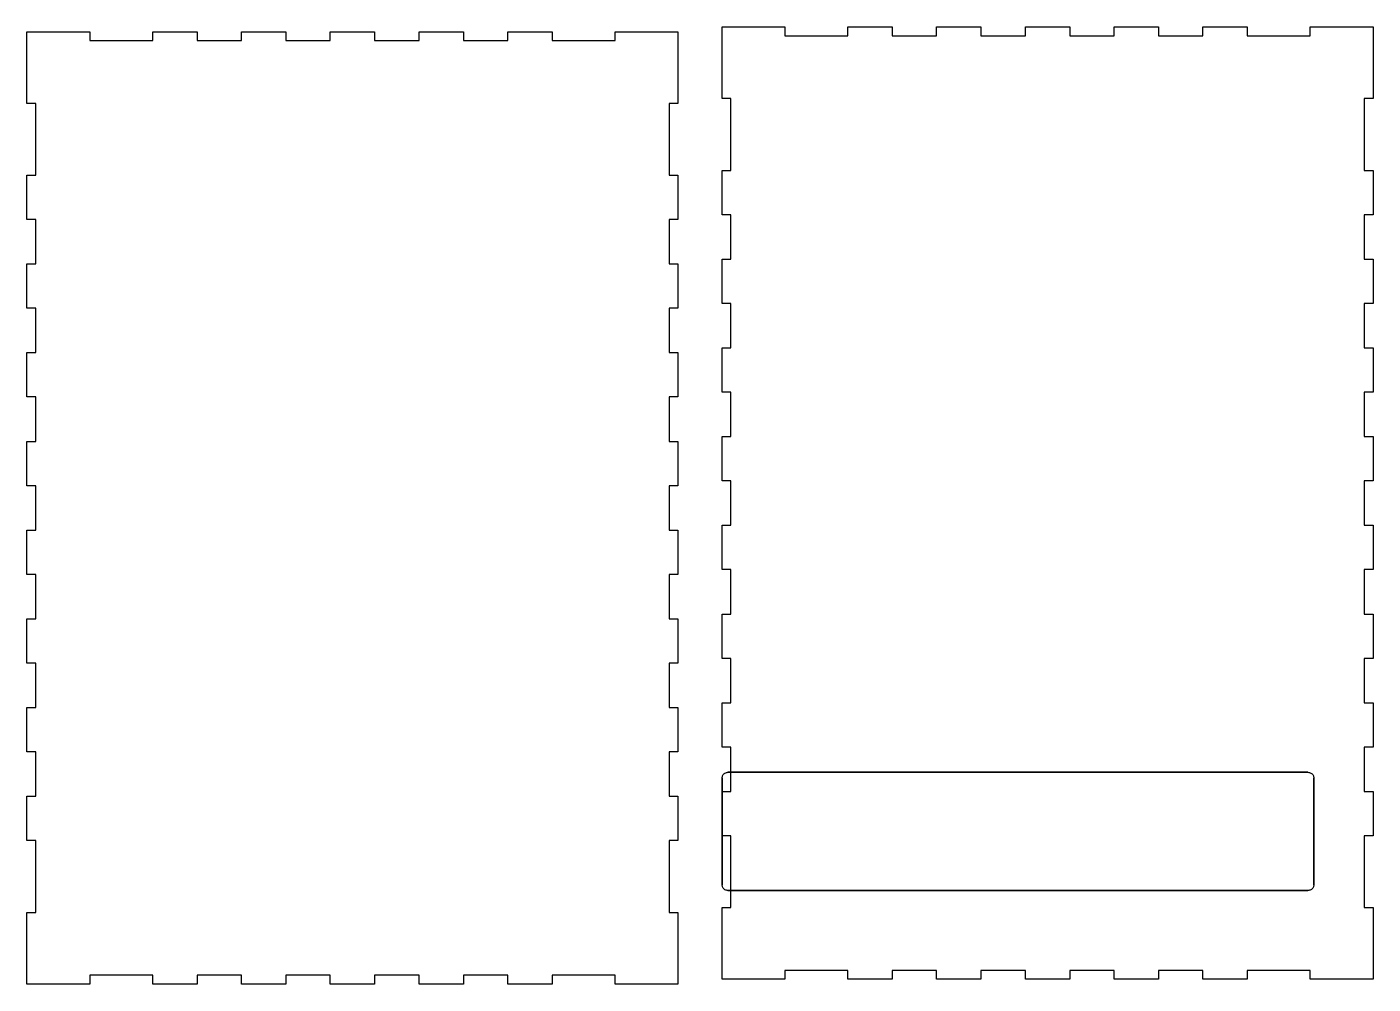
# Model space of a CAD drawing. Extents: x 141 to 596, y 71 to 395.
import ezdxf

# ---------------------------------------------------------------- set-up
doc = ezdxf.new("R2010")
doc.units = 0
doc.layers.add('Layer_1', color=7, linetype='CONTINUOUS')

msp = doc.modelspace()

# ---------------------------------------------------------------- linework, layer by layer
at = {"layer": 'Layer_1', "color": 7}
for points in [[(361.21055, 314.52301), (361.21055, 299.522996), (358.210547, 299.522996), (358.210547, 284.522985), (361.21055, 284.522985), (361.21055, 269.522973), (358.210547, 269.522973), (358.210547, 254.522965), (361.21055, 254.522965), (361.21055, 239.52295), (358.210547, 239.52295), (358.210547, 224.522942), (361.21055, 224.522942), (361.21055, 209.522927), (358.210547, 209.522927), (358.210547, 194.522916), (361.21055, 194.522916), (361.21055, 179.522905), (358.210547, 179.522905), (358.210547, 164.522893), (361.21055, 164.522893), (361.21055, 149.522882), (358.210547, 149.522882), (358.210547, 134.52287), (361.21055, 134.52287), (361.21055, 119.522859), (358.210547, 119.522859), (358.210547, 95.272828), (361.21055, 95.272828), (361.21055, 71.022829), (339.96053, 71.022829), (339.96053, 74.022823), (318.710509, 74.022823), (318.710509, 71.022829), (303.710495, 71.022829), (303.710495, 74.022823), (288.710484, 74.022823), (288.710484, 71.022829), (273.710467, 71.022829), (273.710467, 74.022823), (258.710454, 74.022823), (258.710454, 71.022829), (243.71044, 71.022829), (243.71044, 74.022823), (228.710429, 74.022823), (228.710429, 71.022829), (213.710412, 71.022829), (213.710412, 74.022823), (198.710401, 74.022823), (198.710401, 71.022829), (183.710384, 71.022829), (183.710384, 74.022823), (162.460367, 74.022823), (162.460367, 71.022829), (141.210347, 71.022829), (141.210347, 95.272828), (144.210349, 95.272828), (144.210349, 119.522859), (141.210347, 119.522859), (141.210347, 134.52287), (144.210349, 134.52287), (144.210349, 149.522882), (141.210347, 149.522882), (141.210347, 164.522893), (144.210349, 164.522893), (144.210349, 179.522905), (141.210347, 179.522905), (141.210347, 194.522916), (144.210349, 194.522916), (144.210349, 209.522927), (141.210347, 209.522927), (141.210347, 224.522942), (144.210349, 224.522942), (144.210349, 239.52295), (141.210347, 239.52295), (141.210347, 254.522965), (144.210349, 254.522965), (144.210349, 269.522973), (141.210347, 269.522973), (141.210347, 284.522985), (144.210349, 284.522985), (144.210349, 299.522996), (141.210347, 299.522996), (141.210347, 314.52301), (144.210349, 314.52301), (144.210349, 329.523019), (141.210347, 329.523019), (141.210347, 344.52303), (144.210349, 344.52303), (144.210349, 368.77305), (141.210347, 368.77305), (141.210347, 393.023069), (162.460367, 393.023069), (162.460367, 390.023066), (183.710384, 390.023066), (183.710384, 393.023069), (198.710401, 393.023069), (198.710401, 390.023066), (213.710412, 390.023066), (213.710412, 393.023069), (228.710429, 393.023069), (228.710429, 390.023066), (243.71044, 390.023066), (243.71044, 393.023069), (258.710454, 393.023069), (258.710454, 390.023066), (273.710467, 390.023066), (273.710467, 393.023069), (288.710484, 393.023069), (288.710484, 390.023066), (303.710495, 390.023066), (303.710495, 393.023069), (318.710509, 393.023069), (318.710509, 390.023066), (339.96053, 390.023066), (339.96053, 393.023069), (361.21055, 393.023069), (361.21055, 368.77305), (358.210547, 368.77305), (358.210547, 344.52303), (361.21055, 344.52303), (361.21055, 329.523019), (358.210547, 329.523019), (358.210547, 314.52301), (361.21055, 314.52301)], [(593.124874, 316.135707), (596.124877, 316.135707), (596.124877, 301.135693), (593.124874, 301.135693), (593.124874, 286.135681), (596.124877, 286.135681), (596.124877, 271.13567), (593.124874, 271.13567), (593.124874, 256.135661), (596.124877, 256.135661), (596.124877, 241.135647), (593.124874, 241.135647), (593.124874, 226.135639), (596.124877, 226.135639), (596.124877, 211.135624), (593.124874, 211.135624), (593.124874, 196.135613), (596.124877, 196.135613), (596.124877, 181.135601), (593.124874, 181.135601), (593.124874, 166.13559), (596.124877, 166.13559), (596.124877, 151.135579), (593.124874, 151.135579), (593.124874, 136.135567), (596.124877, 136.135567), (596.124877, 121.135556), (593.124874, 121.135556), (593.124874, 96.885525), (596.124877, 96.885525), (596.124877, 72.635526), (574.874857, 72.635526), (574.874857, 75.63552), (553.624836, 75.63552), (553.624836, 72.635526), (538.624822, 72.635526), (538.624822, 75.63552), (523.624811, 75.63552), (523.624811, 72.635526), (508.624795, 72.635526), (508.624795, 75.63552), (493.624781, 75.63552), (493.624781, 72.635526), (478.624767, 72.635526), (478.624767, 75.63552), (463.624756, 75.63552), (463.624756, 72.635526), (448.624739, 72.635526), (448.624739, 75.63552), (433.624728, 75.63552), (433.624728, 72.635526), (418.624712, 72.635526), (418.624712, 75.63552), (397.374694, 75.63552), (397.374694, 72.635526), (376.124674, 72.635526), (376.124674, 96.885525), (379.124677, 96.885525), (379.124677, 121.135556), (376.124674, 121.135556), (376.124674, 136.135567), (379.124677, 136.135567), (379.124677, 151.135579), (376.124674, 151.135579), (376.124674, 166.13559), (379.124677, 166.13559), (379.124677, 181.135601), (376.124674, 181.135601), (376.124674, 196.135613), (379.124677, 196.135613), (379.124677, 211.135624), (376.124674, 211.135624), (376.124674, 226.135639), (379.124677, 226.135639), (379.124677, 241.135647), (376.124674, 241.135647), (376.124674, 256.135661), (379.124677, 256.135661), (379.124677, 271.13567), (376.124674, 271.13567), (376.124674, 286.135681), (379.124677, 286.135681), (379.124677, 301.135693), (376.124674, 301.135693), (376.124674, 316.135707), (379.124677, 316.135707), (379.124677, 331.135716), (376.124674, 331.135716), (376.124674, 346.135727), (379.124677, 346.135727), (379.124677, 370.385747), (376.124674, 370.385747), (376.124674, 394.635766), (397.374694, 394.635766), (397.374694, 391.635763), (418.624712, 391.635763), (418.624712, 394.635766), (433.624728, 394.635766), (433.624728, 391.635763), (448.624739, 391.635763), (448.624739, 394.635766), (463.624756, 394.635766), (463.624756, 391.635763), (478.624767, 391.635763), (478.624767, 394.635766), (493.624781, 394.635766), (493.624781, 391.635763), (508.624795, 391.635763), (508.624795, 394.635766), (523.624811, 394.635766), (523.624811, 391.635763), (538.624822, 391.635763), (538.624822, 394.635766), (553.624836, 394.635766), (553.624836, 391.635763), (574.874857, 391.635763), (574.874857, 394.635766), (596.124877, 394.635766), (596.124877, 370.385747), (593.124874, 370.385747), (593.124874, 346.135727), (596.124877, 346.135727), (596.124877, 331.135716), (593.124874, 331.135716), (593.124874, 316.135707)], [(378.124678, 142.635573), (574.124856, 142.635573)], [(376.124677, 104.635544), (376.124677, 140.635572)], [(576.124857, 140.635572), (576.124857, 104.635544)], [(576.124857, 140.635572), (576.124857, 140.635572)], [(574.124856, 102.635549), (378.124678, 102.635549)]]:
    msp.add_lwpolyline(points, close=True, dxfattribs=at)
for points, knots in [([(376.124677, 140.635572), (376.179255, 140.986577), (376.286672, 141.6774), (377.082849, 142.473578), (377.773673, 142.580995), (378.124678, 142.635573)], [0, 0, 0, 0, 1.046991, 2.060617, 3.10761, 3.10761, 3.10761, 3.10761]), ([(574.124856, 142.635573), (574.475861, 142.580995), (575.166685, 142.473578), (575.962862, 141.6774), (576.070279, 140.986577), (576.124857, 140.635572)], [0, 0, 0, 0, 1.046993, 2.060618, 3.10761, 3.10761, 3.10761, 3.10761]), ([(378.124678, 102.635549), (377.773673, 102.690126), (377.08285, 102.797542), (376.286671, 103.593716), (376.179255, 104.284539), (376.124677, 104.635544)], [0, 0, 0, 0, 1.046992, 2.060615, 3.107607, 3.107607, 3.107607, 3.107607]), ([(576.124857, 104.635544), (576.070279, 104.284539), (575.962863, 103.593716), (575.166684, 102.797542), (574.475861, 102.690126), (574.124856, 102.635549)], [0, 0, 0, 0, 1.046993, 2.060615, 3.107607, 3.107607, 3.107607, 3.107607])]:
    msp.add_open_spline(points, degree=3, knots=knots, dxfattribs=at)

doc.saveas('drawing.dxf')
